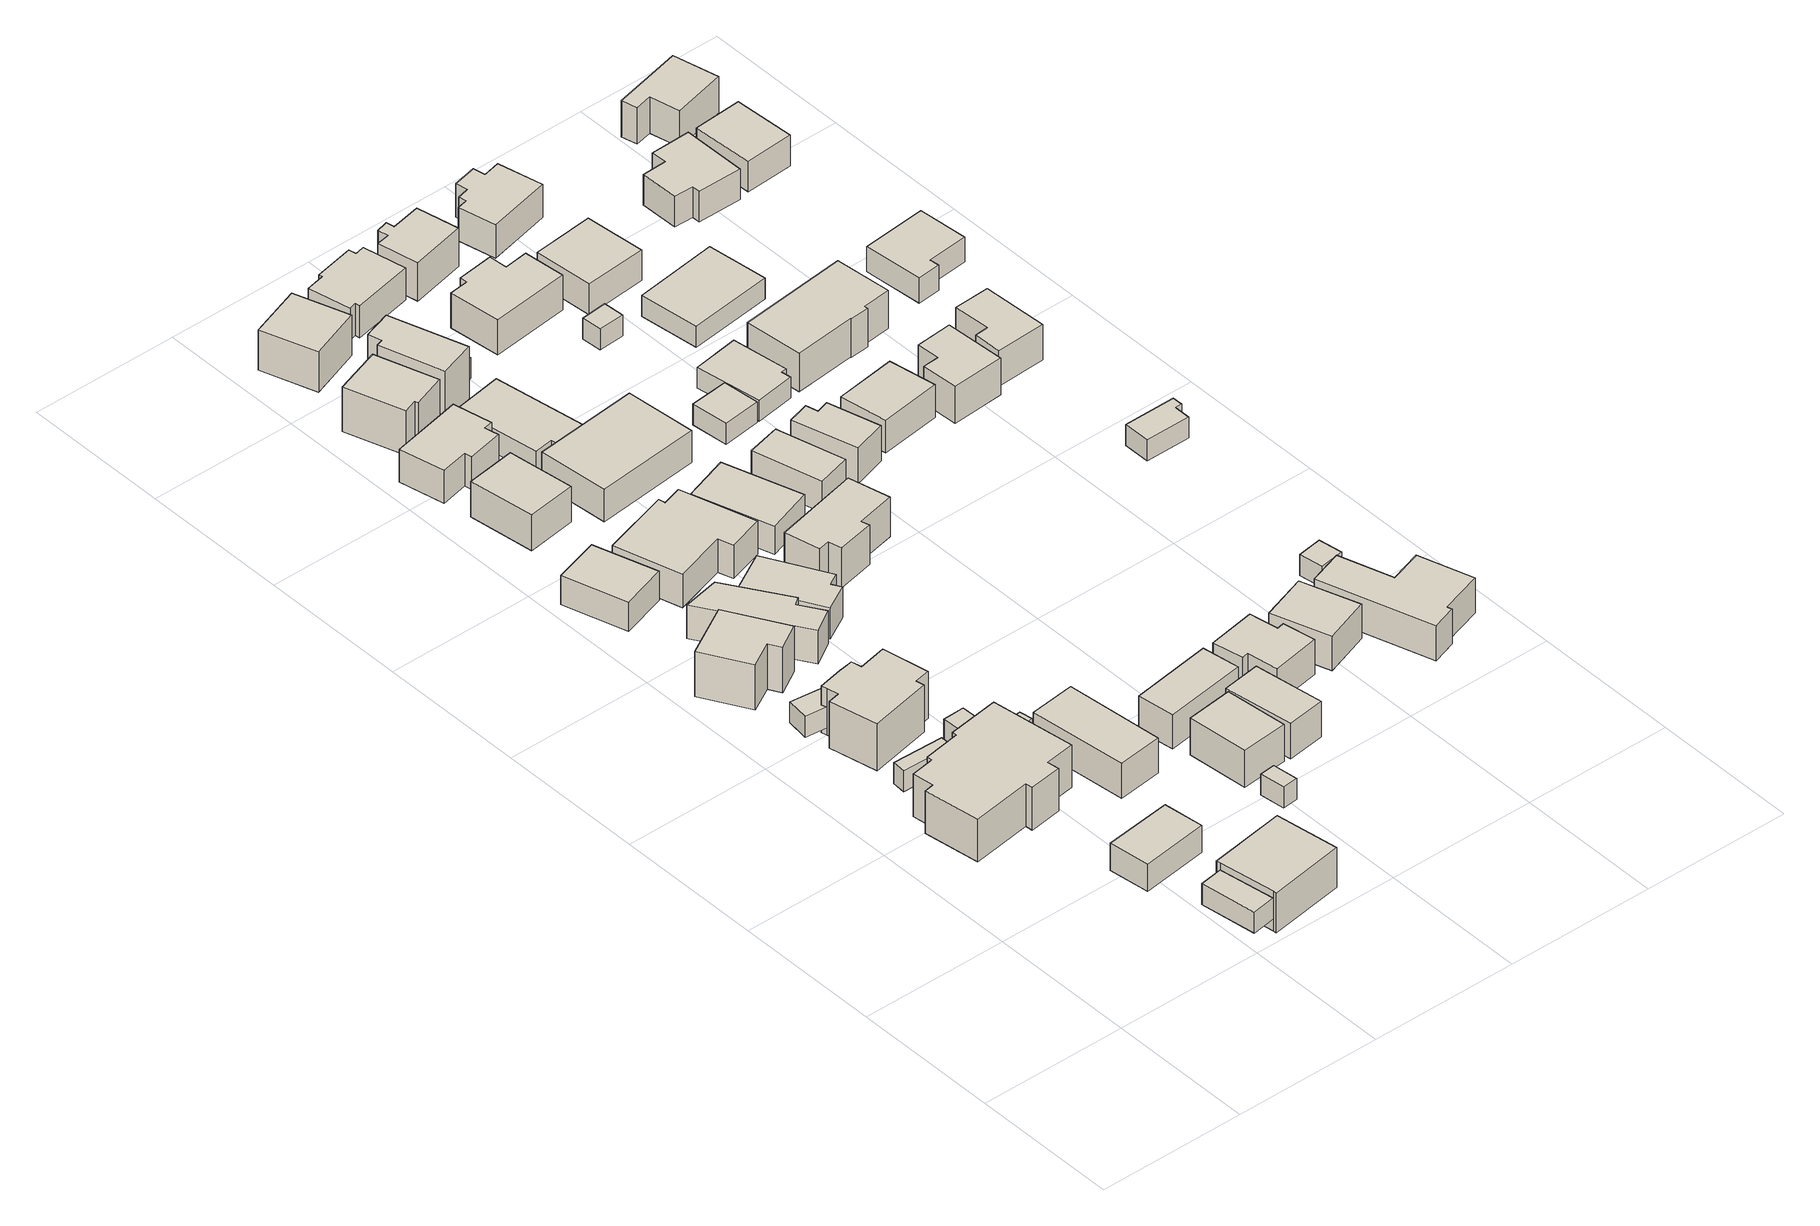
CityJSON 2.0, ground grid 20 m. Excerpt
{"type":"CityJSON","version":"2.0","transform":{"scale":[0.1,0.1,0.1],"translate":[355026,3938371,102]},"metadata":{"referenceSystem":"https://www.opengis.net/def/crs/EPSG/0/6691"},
"CityObjects":{
"building1":{"type":"Building","attributes":{"usage":"411","storeysAboveGround":2,"BuildingIDAttribute.prefecture":"14","BuildingIDAttribute.city":"14152","BuildingDetailAttribute.totalFloorArea":40.78,"BuildingDetailAttribute.buildingFootprintArea":20.39,"BuildingDetailAttribute.buildingStructureType":"601","BuildingDetailAttribute.buildingStructureOrgType":"1","BuildingDetailAttribute.orgUsage":"10","BuildingDetailAttribute.surveyYear":2015},"geometry":[{"type":"Solid","lod":"1","boundaries":[[[[0,1,2,3]],[[2,4,5,3]],[[1,6,4,2]],[[0,7,6,1]],[[3,5,7,0]],[[4,6,7,5]]]]}]},
"building2":{"type":"Building","attributes":{"BuildingIDAttribute.prefecture":"14","BuildingIDAttribute.city":"14152","BuildingDetailAttribute.surveyYear":2015},"geometry":[{"type":"Solid","lod":"1","boundaries":[[[[8,9,10,11]],[[10,12,13,11]],[[9,14,12,10]],[[8,15,14,9]],[[11,13,15,8]],[[12,14,15,13]]]]}]},
"building3":{"type":"Building","attributes":{"usage":"411","measuredHeight":8.6,"storeysAboveGround":2,"BuildingIDAttribute.prefecture":"14","BuildingIDAttribute.city":"14152","BuildingDetailAttribute.totalFloorArea":255.6,"BuildingDetailAttribute.buildingFootprintArea":127.8,"BuildingDetailAttribute.buildingStructureType":"601","BuildingDetailAttribute.buildingStructureOrgType":"1","BuildingDetailAttribute.orgUsage":"10","BuildingDetailAttribute.surveyYear":2015},"geometry":[{"type":"Solid","lod":"1","boundaries":[[[[16,17,18,19,20,21,22,23,24,25,26,27,28,29]],[[28,30,31,29]],[[27,32,30,28]],[[26,33,32,27]],[[25,34,33,26]],[[24,35,34,25]],[[23,36,35,24]],[[22,37,36,23]],[[21,38,37,22]],[[20,39,38,21]],[[19,40,39,20]],[[18,41,40,19]],[[17,42,41,18]],[[16,43,42,17]],[[29,31,43,16]],[[30,32,33,34,35,36,37,38,39,40,41,42,43,31]]]]}]},
"building4":{"type":"Building","attributes":{"usage":"411","storeysAboveGround":2,"BuildingIDAttribute.prefecture":"14","BuildingIDAttribute.city":"14152","BuildingDetailAttribute.totalFloorArea":24.14,"BuildingDetailAttribute.buildingFootprintArea":12.07,"BuildingDetailAttribute.buildingStructureType":"601","BuildingDetailAttribute.buildingStructureOrgType":"1","BuildingDetailAttribute.orgUsage":"10","BuildingDetailAttribute.surveyYear":2015},"geometry":[{"type":"Solid","lod":"1","boundaries":[[[[44,45,46,47,48,49]],[[48,50,51,49]],[[47,52,50,48]],[[46,53,52,47]],[[45,54,53,46]],[[44,55,54,45]],[[49,51,55,44]],[[50,52,53,54,55,51]]]]}]},
"building5":{"type":"Building","attributes":{"usage":"411","measuredHeight":4.3,"storeysAboveGround":1,"BuildingIDAttribute.prefecture":"14","BuildingIDAttribute.city":"14152","BuildingDetailAttribute.totalFloorArea":49.99,"BuildingDetailAttribute.buildingFootprintArea":49.99,"BuildingDetailAttribute.buildingStructureType":"601","BuildingDetailAttribute.buildingStructureOrgType":"1","BuildingDetailAttribute.orgUsage":"10","BuildingDetailAttribute.surveyYear":2015},"geometry":[{"type":"Solid","lod":"1","boundaries":[[[[56,57,58,59]],[[58,60,61,59]],[[57,62,60,58]],[[56,63,62,57]],[[59,61,63,56]],[[60,62,63,61]]]]}]},
"building6":{"type":"Building","attributes":{"usage":"411","measuredHeight":7.4,"storeysAboveGround":2,"BuildingIDAttribute.prefecture":"14","BuildingIDAttribute.city":"14152","BuildingDetailAttribute.totalFloorArea":112.19,"BuildingDetailAttribute.buildingFootprintArea":56.09,"BuildingDetailAttribute.buildingStructureType":"601","BuildingDetailAttribute.buildingStructureOrgType":"1","BuildingDetailAttribute.orgUsage":"10","BuildingDetailAttribute.surveyYear":2015},"geometry":[{"type":"Solid","lod":"1","boundaries":[[[[64,65,66,67,68,69]],[[68,70,71,69]],[[67,72,70,68]],[[66,73,72,67]],[[65,74,73,66]],[[64,75,74,65]],[[69,71,75,64]],[[70,72,73,74,75,71]]]]}]},
"building7":{"type":"Building","attributes":{"usage":"411","measuredHeight":7.9,"storeysAboveGround":2,"BuildingIDAttribute.prefecture":"14","BuildingIDAttribute.city":"14152","BuildingDetailAttribute.totalFloorArea":143.41,"BuildingDetailAttribute.buildingFootprintArea":71.7,"BuildingDetailAttribute.buildingStructureType":"601","BuildingDetailAttribute.buildingStructureOrgType":"1","BuildingDetailAttribute.orgUsage":"10","BuildingDetailAttribute.surveyYear":2015},"geometry":[{"type":"Solid","lod":"1","boundaries":[[[[76,77,78,79,80,81,82,83,84,85,86,87]],[[86,88,89,87]],[[85,90,88,86]],[[84,91,90,85]],[[83,92,91,84]],[[82,93,92,83]],[[81,94,93,82]],[[80,95,94,81]],[[79,96,95,80]],[[78,97,96,79]],[[77,98,97,78]],[[76,99,98,77]],[[87,89,99,76]],[[88,90,91,92,93,94,95,96,97,98,99,89]]]]}]},
"building8":{"type":"Building","attributes":{"usage":"411","measuredHeight":6.8,"storeysAboveGround":2,"BuildingIDAttribute.prefecture":"14","BuildingIDAttribute.city":"14152","BuildingDetailAttribute.totalFloorArea":151.89,"BuildingDetailAttribute.buildingFootprintArea":75.94,"BuildingDetailAttribute.buildingStructureType":"601","BuildingDetailAttribute.buildingStructureOrgType":"1","BuildingDetailAttribute.orgUsage":"10","BuildingDetailAttribute.surveyYear":2015},"geometry":[{"type":"Solid","lod":"1","boundaries":[[[[100,101,102,103,104,105]],[[104,106,107,105]],[[103,108,106,104]],[[102,109,108,103]],[[101,110,109,102]],[[100,111,110,101]],[[105,107,111,100]],[[106,108,109,110,111,107]]]]}]},
"building9":{"type":"Building","attributes":{"usage":"411","measuredHeight":5.2,"storeysAboveGround":2,"BuildingIDAttribute.prefecture":"14","BuildingIDAttribute.city":"14152","BuildingDetailAttribute.totalFloorArea":51.78,"BuildingDetailAttribute.buildingFootprintArea":25.89,"BuildingDetailAttribute.buildingStructureType":"601","BuildingDetailAttribute.buildingStructureOrgType":"1","BuildingDetailAttribute.orgUsage":"10","BuildingDetailAttribute.surveyYear":2015},"geometry":[{"type":"Solid","lod":"1","boundaries":[[[[112,113,114,115]],[[114,116,117,115]],[[113,118,116,114]],[[112,119,118,113]],[[115,117,119,112]],[[116,118,119,117]]]]}]},
"building10":{"type":"Building","attributes":{"BuildingIDAttribute.prefecture":"14","BuildingIDAttribute.city":"14152","BuildingDetailAttribute.surveyYear":2015},"geometry":[{"type":"Solid","lod":"1","boundaries":[[[[120,121,122,123]],[[122,124,125,123]],[[121,126,124,122]],[[120,127,126,121]],[[123,125,127,120]],[[124,126,127,125]]]]}]},
"building11":{"type":"Building","attributes":{"usage":"411","measuredHeight":6.3,"storeysAboveGround":2,"BuildingIDAttribute.prefecture":"14","BuildingIDAttribute.city":"14152","BuildingDetailAttribute.totalFloorArea":108.23,"BuildingDetailAttribute.buildingFootprintArea":54.11,"BuildingDetailAttribute.buildingStructureType":"601","BuildingDetailAttribute.buildingStructureOrgType":"1","BuildingDetailAttribute.orgUsage":"10","BuildingDetailAttribute.surveyYear":2015},"geometry":[{"type":"Solid","lod":"1","boundaries":[[[[128,129,130,131,132,133]],[[132,134,135,133]],[[131,136,134,132]],[[130,137,136,131]],[[129,138,137,130]],[[128,139,138,129]],[[133,135,139,128]],[[134,136,137,138,139,135]]]]}]},
"building12":{"type":"Building","attributes":{"BuildingIDAttribute.prefecture":"14","BuildingIDAttribute.city":"14152","BuildingDetailAttribute.surveyYear":2015},"geometry":[{"type":"Solid","lod":"1","boundaries":[[[[140,141,142,143]],[[142,144,145,143]],[[141,146,144,142]],[[140,147,146,141]],[[143,145,147,140]],[[144,146,147,145]]]]}]},
"building13":{"type":"Building","attributes":{"usage":"411","measuredHeight":5.9,"storeysAboveGround":2,"BuildingIDAttribute.prefecture":"14","BuildingIDAttribute.city":"14152","BuildingDetailAttribute.totalFloorArea":135.89,"BuildingDetailAttribute.buildingFootprintArea":67.94,"BuildingDetailAttribute.buildingStructureType":"601","BuildingDetailAttribute.buildingStructureOrgType":"1","BuildingDetailAttribute.orgUsage":"10","BuildingDetailAttribute.surveyYear":2015,"BuildingRiverFloodingRiskAttribute.description":"6","BuildingRiverFloodingRiskAttribute.rankOrg":"1","BuildingRiverFloodingRiskAttribute.depth":0.027,"BuildingRiverFloodingRiskAttribute.adminType":"2","BuildingRiverFloodingRiskAttribute.scale":"2"},"geometry":[{"type":"Solid","lod":"1","boundaries":[[[[148,149,150,151]],[[150,152,153,151]],[[149,154,152,150]],[[148,155,154,149]],[[151,153,155,148]],[[152,154,155,153]]]]}]},
"building14":{"type":"Building","attributes":{"usage":"411","measuredHeight":6,"storeysAboveGround":2,"BuildingIDAttribute.prefecture":"14","BuildingIDAttribute.city":"14152","BuildingDetailAttribute.totalFloorArea":108.4,"BuildingDetailAttribute.buildingFootprintArea":54.2,"BuildingDetailAttribute.buildingStructureType":"601","BuildingDetailAttribute.buildingStructureOrgType":"1","BuildingDetailAttribute.orgUsage":"10","BuildingDetailAttribute.surveyYear":2015},"geometry":[{"type":"Solid","lod":"1","boundaries":[[[[156,157,158,159]],[[158,160,161,159]],[[157,162,160,158]],[[156,163,162,157]],[[159,161,163,156]],[[160,162,163,161]]]]}]},
"building15":{"type":"Building","attributes":{"usage":"411","measuredHeight":5.5,"storeysAboveGround":2,"BuildingIDAttribute.prefecture":"14","BuildingIDAttribute.city":"14152","BuildingDetailAttribute.totalFloorArea":78.46,"BuildingDetailAttribute.buildingFootprintArea":39.23,"BuildingDetailAttribute.buildingStructureType":"601","BuildingDetailAttribute.buildingStructureOrgType":"1","BuildingDetailAttribute.orgUsage":"10","BuildingDetailAttribute.surveyYear":2015},"geometry":[{"type":"Solid","lod":"1","boundaries":[[[[164,165,166,167,168,169]],[[168,170,171,169]],[[167,172,170,168]],[[166,173,172,167]],[[165,174,173,166]],[[164,175,174,165]],[[169,171,175,164]],[[170,172,173,174,175,171]]]]}]},
"building16":{"type":"Building","attributes":{"usage":"411","measuredHeight":5.5,"storeysAboveGround":2,"BuildingIDAttribute.prefecture":"14","BuildingIDAttribute.city":"14152","BuildingDetailAttribute.totalFloorArea":108.98,"BuildingDetailAttribute.buildingFootprintArea":54.49,"BuildingDetailAttribute.buildingStructureType":"601","BuildingDetailAttribute.buildingStructureOrgType":"1","BuildingDetailAttribute.orgUsage":"10","BuildingDetailAttribute.surveyYear":2015},"geometry":[{"type":"Solid","lod":"1","boundaries":[[[[176,177,178,179,180,181,182,183]],[[182,184,185,183]],[[181,186,184,182]],[[180,187,186,181]],[[179,188,187,180]],[[178,189,188,179]],[[177,190,189,178]],[[176,191,190,177]],[[183,185,191,176]],[[184,186,187,188,189,190,191,185]]]]}]},
"building17":{"type":"Building","attributes":{"usage":"411","measuredHeight":5.8,"storeysAboveGround":2,"BuildingIDAttribute.prefecture":"14","BuildingIDAttribute.city":"14152","BuildingDetailAttribute.totalFloorArea":205.01,"BuildingDetailAttribute.buildingFootprintArea":102.5,"BuildingDetailAttribute.buildingStructureType":"601","BuildingDetailAttribute.buildingStructureOrgType":"1","BuildingDetailAttribute.orgUsage":"10","BuildingDetailAttribute.surveyYear":2015},"geometry":[{"type":"Solid","lod":"1","boundaries":[[[[192,193,194,195,196,197,198,199]],[[198,200,201,199]],[[197,202,200,198]],[[196,203,202,197]],[[195,204,203,196]],[[194,205,204,195]],[[193,206,205,194]],[[192,207,206,193]],[[199,201,207,192]],[[200,202,203,204,205,206,207,201]]]]}]},
"building18":{"type":"Building","attributes":{"BuildingIDAttribute.prefecture":"14","BuildingIDAttribute.city":"14152","BuildingDetailAttribute.surveyYear":2015,"BuildingRiverFloodingRiskAttribute.description":"6","BuildingRiverFloodingRiskAttribute.rankOrg":"1","BuildingRiverFloodingRiskAttribute.depth":0.247,"BuildingRiverFloodingRiskAttribute.adminType":"2","BuildingRiverFloodingRiskAttribute.scale":"2"},"geometry":[{"type":"Solid","lod":"1","boundaries":[[[[208,209,210,211]],[[210,212,213,211]],[[209,214,212,210]],[[208,215,214,209]],[[211,213,215,208]],[[212,214,215,213]]]]}]},
"building19":{"type":"Building","attributes":{"usage":"411","measuredHeight":7.9,"storeysAboveGround":2,"BuildingIDAttribute.prefecture":"14","BuildingIDAttribute.city":"14152","BuildingDetailAttribute.totalFloorArea":94.94,"BuildingDetailAttribute.buildingFootprintArea":47.47,"BuildingDetailAttribute.buildingStructureType":"601","BuildingDetailAttribute.buildingStructureOrgType":"1","BuildingDetailAttribute.orgUsage":"10","BuildingDetailAttribute.surveyYear":2015},"geometry":[{"type":"Solid","lod":"1","boundaries":[[[[216,217,218,219,220,221]],[[220,222,223,221]],[[219,224,222,220]],[[218,225,224,219]],[[217,226,225,218]],[[216,227,226,217]],[[221,223,227,216]],[[222,224,225,226,227,223]]]]}]},
"building20":{"type":"Building","attributes":{"usage":"411","measuredHeight":6.3,"storeysAboveGround":2,"BuildingIDAttribute.prefecture":"14","BuildingIDAttribute.city":"14152","BuildingDetailAttribute.totalFloorArea":88.36,"BuildingDetailAttribute.buildingFootprintArea":44.18,"BuildingDetailAttribute.buildingStructureType":"601","BuildingDetailAttribute.buildingStructureOrgType":"1","BuildingDetailAttribute.orgUsage":"10","BuildingDetailAttribute.surveyYear":2015,"BuildingRiverFloodingRiskAttribute.description":"6","BuildingRiverFloodingRiskAttribute.rankOrg":"1","BuildingRiverFloodingRiskAttribute.depth":0.367,"BuildingRiverFloodingRiskAttribute.adminType":"2","BuildingRiverFloodingRiskAttribute.scale":"2"},"geometry":[{"type":"Solid","lod":"1","boundaries":[[[[228,229,230,231]],[[230,232,233,231]],[[229,234,232,230]],[[228,235,234,229]],[[231,233,235,228]],[[232,234,235,233]]]]}]},
"building21":{"type":"Building","attributes":{"usage":"411","measuredHeight":6.5,"storeysAboveGround":2,"BuildingIDAttribute.prefecture":"14","BuildingIDAttribute.city":"14152","BuildingDetailAttribute.totalFloorArea":94.86,"BuildingDetailAttribute.buildingFootprintArea":47.43,"BuildingDetailAttribute.buildingStructureType":"601","BuildingDetailAttribute.buildingStructureOrgType":"1","BuildingDetailAttribute.orgUsage":"10","BuildingDetailAttribute.surveyYear":2015},"geometry":[{"type":"Solid","lod":"1","boundaries":[[[[236,237,238,239]],[[238,240,241,239]],[[237,242,240,238]],[[236,243,242,237]],[[239,241,243,236]],[[240,242,243,241]]]]}]},
"building22":{"type":"Building","attributes":{"usage":"411","measuredHeight":5.3,"storeysAboveGround":2,"BuildingIDAttribute.prefecture":"14","BuildingIDAttribute.city":"14152","BuildingDetailAttribute.totalFloorArea":93.87,"BuildingDetailAttribute.buildingFootprintArea":46.93,"BuildingDetailAttribute.buildingStructureType":"601","BuildingDetailAttribute.buildingStructureOrgType":"1","BuildingDetailAttribute.orgUsage":"10","BuildingDetailAttribute.surveyYear":2015,"BuildingRiverFloodingRiskAttribute.description":"6","BuildingRiverFloodingRiskAttribute.rankOrg":"1","BuildingRiverFloodingRiskAttribute.depth":0.448,"BuildingRiverFloodingRiskAttribute.adminType":"2","BuildingRiverFloodingRiskAttribute.scale":"2"},"geometry":[{"type":"Solid","lod":"1","boundaries":[[[[244,245,246,247]],[[246,248,249,247]],[[245,250,248,246]],[[244,251,250,245]],[[247,249,251,244]],[[248,250,251,249]]]]}]},
"building23":{"type":"Building","attributes":{"usage":"412","measuredHeight":4.5,"storeysAboveGround":2,"BuildingIDAttribute.prefecture":"14","BuildingIDAttribute.city":"14152","BuildingDetailAttribute.totalFloorArea":116.53,"BuildingDetailAttribute.buildingFootprintArea":58.27,"BuildingDetailAttribute.buildingStructureType":"601","BuildingDetailAttribute.buildingStructureOrgType":"1","BuildingDetailAttribute.orgUsage":"20","BuildingDetailAttribute.surveyYear":2015},"geometry":[{"type":"Solid","lod":"1","boundaries":[[[[252,253,254,255,256,257]],[[256,258,259,257]],[[255,260,258,256]],[[254,261,260,255]],[[253,262,261,254]],[[252,263,262,253]],[[257,259,263,252]],[[258,260,261,262,263,259]]]]}]},
"building24":{"type":"Building","attributes":{"usage":"411","measuredHeight":8.7,"storeysAboveGround":2,"BuildingIDAttribute.prefecture":"14","BuildingIDAttribute.city":"14152","BuildingDetailAttribute.totalFloorArea":87.6,"BuildingDetailAttribute.buildingFootprintArea":43.8,"BuildingDetailAttribute.buildingStructureType":"601","BuildingDetailAttribute.buildingStructureOrgType":"1","BuildingDetailAttribute.orgUsage":"10","BuildingDetailAttribute.surveyYear":2015},"geometry":[{"type":"Solid","lod":"1","boundaries":[[[[264,265,266,267,268,269]],[[268,270,271,269]],[[267,272,270,268]],[[266,273,272,267]],[[265,274,273,266]],[[264,275,274,265]],[[269,271,275,264]],[[270,272,273,274,275,271]]]]}]},
"building25":{"type":"Building","attributes":{"usage":"411","measuredHeight":6.3,"storeysAboveGround":2,"BuildingIDAttribute.prefecture":"14","BuildingIDAttribute.city":"14152","BuildingDetailAttribute.totalFloorArea":228.07,"BuildingDetailAttribute.buildingFootprintArea":114.03,"BuildingDetailAttribute.buildingStructureType":"601","BuildingDetailAttribute.buildingStructureOrgType":"1","BuildingDetailAttribute.orgUsage":"10","BuildingDetailAttribute.surveyYear":2015},"geometry":[{"type":"Solid","lod":"1","boundaries":[[[[276,277,278,279]],[[278,280,281,279]],[[277,282,280,278]],[[276,283,282,277]],[[279,281,283,276]],[[280,282,283,281]]]]}]},
"building26":{"type":"Building","attributes":{"usage":"411","measuredHeight":4.7,"storeysAboveGround":2,"BuildingIDAttribute.prefecture":"14","BuildingIDAttribute.city":"14152","BuildingDetailAttribute.totalFloorArea":119.58,"BuildingDetailAttribute.buildingFootprintArea":59.79,"BuildingDetailAttribute.buildingStructureType":"601","BuildingDetailAttribute.buildingStructureOrgType":"1","BuildingDetailAttribute.orgUsage":"10","BuildingDetailAttribute.surveyYear":2015},"geometry":[{"type":"Solid","lod":"1","boundaries":[[[[284,285,286,287]],[[286,288,289,287]],[[285,290,288,286]],[[284,291,290,285]],[[287,289,291,284]],[[288,290,291,289]]]]}]},
"building27":{"type":"Building","attributes":{"usage":"411","measuredHeight":5.9,"storeysAboveGround":2,"BuildingIDAttribute.prefecture":"14","BuildingIDAttribute.city":"14152","BuildingDetailAttribute.totalFloorArea":120.81,"BuildingDetailAttribute.buildingFootprintArea":60.4,"BuildingDetailAttribute.buildingStructureType":"601","BuildingDetailAttribute.buildingStructureOrgType":"1","BuildingDetailAttribute.orgUsage":"10","BuildingDetailAttribute.surveyYear":2015,"BuildingRiverFloodingRiskAttribute.description":"6","BuildingRiverFloodingRiskAttribute.rankOrg":"1","BuildingRiverFloodingRiskAttribute.depth":0.16,"BuildingRiverFloodingRiskAttribute.adminType":"2","BuildingRiverFloodingRiskAttribute.scale":"1"},"geometry":[{"type":"Solid","lod":"1","boundaries":[[[[292,293,294,295,296,297,298,299]],[[298,300,301,299]],[[297,302,300,298]],[[296,303,302,297]],[[295,304,303,296]],[[294,305,304,295]],[[293,306,305,294]],[[292,307,306,293]],[[299,301,307,292]],[[300,302,303,304,305,306,307,301]]]]}]},
"building28":{"type":"Building","attributes":{"usage":"411","measuredHeight":5.9,"storeysAboveGround":2,"BuildingIDAttribute.prefecture":"14","BuildingIDAttribute.city":"14152","BuildingDetailAttribute.totalFloorArea":82.01,"BuildingDetailAttribute.buildingFootprintArea":41.01,"BuildingDetailAttribute.buildingStructureType":"601","BuildingDetailAttribute.buildingStructureOrgType":"1","BuildingDetailAttribute.orgUsage":"10","BuildingDetailAttribute.surveyYear":2015,"BuildingRiverFloodingRiskAttribute.description":"6","BuildingRiverFloodingRiskAttribute.rankOrg":"2","BuildingRiverFloodingRiskAttribute.depth":0.617,"BuildingRiverFloodingRiskAttribute.adminType":"2","BuildingRiverFloodingRiskAttribute.scale":"2"},"geometry":[{"type":"Solid","lod":"1","boundaries":[[[[308,309,310,311]],[[310,312,313,311]],[[309,314,312,310]],[[308,315,314,309]],[[311,313,315,308]],[[312,314,315,313]]]]}]},
"building29":{"type":"Building","attributes":{"BuildingIDAttribute.prefecture":"14","BuildingIDAttribute.city":"14152","BuildingDetailAttribute.surveyYear":2015},"geometry":[{"type":"Solid","lod":"1","boundaries":[[[[316,317,318,319]],[[318,320,321,319]],[[317,322,320,318]],[[316,323,322,317]],[[319,321,323,316]],[[320,322,323,321]]]]}]},
"building30":{"type":"Building","attributes":{"usage":"411","measuredHeight":5.3,"storeysAboveGround":2,"BuildingIDAttribute.prefecture":"14","BuildingIDAttribute.city":"14152","BuildingDetailAttribute.totalFloorArea":103.89,"BuildingDetailAttribute.buildingFootprintArea":51.94,"BuildingDetailAttribute.buildingStructureType":"601","BuildingDetailAttribute.buildingStructureOrgType":"1","BuildingDetailAttribute.orgUsage":"10","BuildingDetailAttribute.surveyYear":2015},"geometry":[{"type":"Solid","lod":"1","boundaries":[[[[324,325,326,327,328,329,330,331,332,333]],[[332,334,335,333]],[[331,336,334,332]],[[330,337,336,331]],[[329,338,337,330]],[[328,339,338,329]],[[327,340,339,328]],[[326,341,340,327]],[[325,342,341,326]],[[324,343,342,325]],[[333,335,343,324]],[[334,336,337,338,339,340,341,342,343,335]]]]}]},
"building31":{"type":"Building","attributes":{"usage":"411","measuredHeight":5.1,"storeysAboveGround":2,"BuildingIDAttribute.prefecture":"14","BuildingIDAttribute.city":"14152","BuildingDetailAttribute.totalFloorArea":73.48,"BuildingDetailAttribute.buildingFootprintArea":36.74,"BuildingDetailAttribute.buildingStructureType":"601","BuildingDetailAttribute.buildingStructureOrgType":"1","BuildingDetailAttribute.orgUsage":"10","BuildingDetailAttribute.surveyYear":2015,"BuildingRiverFloodingRiskAttribute.description":"6","BuildingRiverFloodingRiskAttribute.rankOrg":"1","BuildingRiverFloodingRiskAttribute.depth":0.101,"BuildingRiverFloodingRiskAttribute.adminType":"2","BuildingRiverFloodingRiskAttribute.scale":"2"},"geometry":[{"type":"Solid","lod":"1","boundaries":[[[[344,345,346,347]],[[346,348,349,347]],[[345,350,348,346]],[[344,351,350,345]],[[347,349,351,344]],[[348,350,351,349]]]]}]},
"building32":{"type":"Building","attributes":{"usage":"413","measuredHeight":5.8,"storeysAboveGround":2,"BuildingIDAttribute.prefecture":"14","BuildingIDAttribute.city":"14152","BuildingDetailAttribute.totalFloorArea":92.36,"BuildingDetailAttribute.buildingFootprintArea":46.18,"BuildingDetailAttribute.buildingStructureType":"601","BuildingDetailAttribute.buildingStructureOrgType":"1","BuildingDetailAttribute.orgUsage":"30","BuildingDetailAttribute.surveyYear":2015,"BuildingRiverFloodingRiskAttribute.description":"6","BuildingRiverFloodingRiskAttribute.rankOrg":"2","BuildingRiverFloodingRiskAttribute.depth":0.689,"BuildingRiverFloodingRiskAttribute.adminType":"2","BuildingRiverFloodingRiskAttribute.scale":"2"},"geometry":[{"type":"Solid","lod":"1","boundaries":[[[[352,353,354,355,356,357,358,359]],[[358,360,361,359]],[[357,362,360,358]],[[356,363,362,357]],[[355,364,363,356]],[[354,365,364,355]],[[353,366,365,354]],[[352,367,366,353]],[[359,361,367,352]],[[360,362,363,364,365,366,367,361]]]]}]},
"building33":{"type":"Building","attributes":{"BuildingIDAttribute.prefecture":"14","BuildingIDAttribute.city":"14152","BuildingDetailAttribute.surveyYear":2015,"BuildingRiverFloodingRiskAttribute.description":"6","BuildingRiverFloodingRiskAttribute.rankOrg":"1","BuildingRiverFloodingRiskAttribute.depth":0.046,"BuildingRiverFloodingRiskAttribute.adminType":"2","BuildingRiverFloodingRiskAttribute.scale":"2"},"geometry":[{"type":"Solid","lod":"1","boundaries":[[[[368,369,370,371]],[[370,372,373,371]],[[369,374,372,370]],[[368,375,374,369]],[[371,373,375,368]],[[372,374,375,373]]]]}]},
"building34":{"type":"Building","attributes":{"usage":"411","measuredHeight":6.4,"storeysAboveGround":2,"BuildingIDAttribute.prefecture":"14","BuildingIDAttribute.city":"14152","BuildingDetailAttribute.totalFloorArea":65.64,"BuildingDetailAttribute.buildingFootprintArea":32.82,"BuildingDetailAttribute.buildingStructureType":"601","BuildingDetailAttribute.buildingStructureOrgType":"1","BuildingDetailAttribute.orgUsage":"10","BuildingDetailAttribute.surveyYear":2015,"BuildingRiverFloodingRiskAttribute.description":"6","BuildingRiverFloodingRiskAttribute.rankOrg":"1","BuildingRiverFloodingRiskAttribute.depth":0.0603,"BuildingRiverFloodingRiskAttribute.adminType":"2","BuildingRiverFloodingRiskAttribute.scale":"1"},"geometry":[{"type":"Solid","lod":"1","boundaries":[[[[376,377,378,379,380,381]],[[380,382,383,381]],[[379,384,382,380]],[[378,385,384,379]],[[377,386,385,378]],[[376,387,386,377]],[[381,383,387,376]],[[382,384,385,386,387,383]]]]}]},
"building35":{"type":"Building","attributes":{"usage":"411","measuredHeight":6.3,"storeysAboveGround":2,"BuildingIDAttribute.prefecture":"14","BuildingIDAttribute.city":"14152","BuildingDetailAttribute.totalFloorArea":126.71,"BuildingDetailAttribute.buildingFootprintArea":63.35,"BuildingDetailAttribute.buildingStructureType":"601","BuildingDetailAttribute.buildingStructureOrgType":"1","BuildingDetailAttribute.orgUsage":"10","BuildingDetailAttribute.surveyYear":2015,"BuildingRiverFloodingRiskAttribute.description":"6","BuildingRiverFloodingRiskAttribute.rankOrg":"1","BuildingRiverFloodingRiskAttribute.depth":0.219,"BuildingRiverFloodingRiskAttribute.adminType":"2","BuildingRiverFloodingRiskAttribute.scale":"2"},"geometry":[{"type":"Solid","lod":"1","boundaries":[[[[388,389,390,391,392,393,394,395]],[[394,396,397,395]],[[393,398,396,394]],[[392,399,398,393]],[[391,400,399,392]],[[390,401,400,391]],[[389,402,401,390]],[[388,403,402,389]],[[395,397,403,388]],[[396,398,399,400,401,402,403,397]]]]}]},
"building36":{"type":"Building","attributes":{"usage":"411","measuredHeight":5.6,"storeysAboveGround":2,"BuildingIDAttribute.prefecture":"14","BuildingIDAttribute.city":"14152","BuildingDetailAttribute.totalFloorArea":89.07,"BuildingDetailAttribute.buildingFootprintArea":44.53,"BuildingDetailAttribute.buildingStructureType":"601","BuildingDetailAttribute.buildingStructureOrgType":"1","BuildingDetailAttribute.orgUsage":"10","BuildingDetailAttribute.surveyYear":2015,"BuildingRiverFloodingRiskAttribute.description":"6","BuildingRiverFloodingRiskAttribute.rankOrg":"1","BuildingRiverFloodingRiskAttribute.depth":0.187,"BuildingRiverFloodingRiskAttribute.adminType":"2","BuildingRiverFloodingRiskAttribute.scale":"1"},"geometry":[{"type":"Solid","lod":"1","boundaries":[[[[404,405,406,407]],[[406,408,409,407]],[[405,410,408,406]],[[404,411,410,405]],[[407,409,411,404]],[[408,410,411,409]]]]}]},
"building37":{"type":"Building","attributes":{"usage":"411","measuredHeight":7.2,"storeysAboveGround":2,"BuildingIDAttribute.prefecture":"14","BuildingIDAttribute.city":"14152","BuildingDetailAttribute.totalFloorArea":76.06,"BuildingDetailAttribute.buildingFootprintArea":38.03,"BuildingDetailAttribute.buildingStructureType":"601","BuildingDetailAttribute.buildingStructureOrgType":"1","BuildingDetailAttribute.orgUsage":"10","BuildingDetailAttribute.surveyYear":2015},"geometry":[{"type":"Solid","lod":"1","boundaries":[[[[412,413,414,415,416,417,418,419]],[[418,420,421,419]],[[417,422,420,418]],[[416,423,422,417]],[[415,424,423,416]],[[414,425,424,415]],[[413,426,425,414]],[[412,427,426,413]],[[419,421,427,412]],[[420,422,423,424,425,426,427,421]]]]}]},
"building38":{"type":"Building","attributes":{"BuildingIDAttribute.prefecture":"14","BuildingIDAttribute.city":"14152","BuildingDetailAttribute.surveyYear":2015,"BuildingRiverFloodingRiskAttribute.description":"6","BuildingRiverFloodingRiskAttribute.rankOrg":"1","BuildingRiverFloodingRiskAttribute.depth":0.159,"BuildingRiverFloodingRiskAttribute.adminType":"2","BuildingRiverFloodingRiskAttribute.scale":"2"},"geometry":[{"type":"Solid","lod":"1","boundaries":[[[[428,429,430,431]],[[430,432,433,431]],[[429,434,432,430]],[[428,435,434,429]],[[431,433,435,428]],[[432,434,435,433]]]]}]},
"building39":{"type":"Building","attributes":{"BuildingIDAttribute.prefecture":"14","BuildingIDAttribute.city":"14152","BuildingDetailAttribute.surveyYear":2015,"BuildingRiverFloodingRiskAttribute.description":"6","BuildingRiverFloodingRiskAttribute.rankOrg":"1","BuildingRiverFloodingRiskAttribute.depth":0.046,"BuildingRiverFloodingRiskAttribute.adminType":"2","BuildingRiverFloodingRiskAttribute.scale":"2"},"geometry":[{"type":"Solid","lod":"1","boundaries":[[[[436,437,438,439,440,441]],[[440,442,443,441]],[[439,444,442,440]],[[438,445,444,439]],[[437,446,445,438]],[[436,447,446,437]],[[441,443,447,436]],[[442,444,445,446,447,443]]]]}]},
"building40":{"type":"Building","attributes":{"usage":"411","measuredHeight":5.4,"storeysAboveGround":2,"BuildingIDAttribute.prefecture":"14","BuildingIDAttribute.city":"14152","BuildingDetailAttribute.totalFloorArea":89.83,"BuildingDetailAttribute.buildingFootprintArea":44.91,"BuildingDetailAttribute.buildingStructureType":"601","BuildingDetailAttribute.buildingStructureOrgType":"1","BuildingDetailAttribute.orgUsage":"10","BuildingDetailAttribute.surveyYear":2015,"BuildingRiverFloodingRiskAttribute.description":"6","BuildingRiverFloodingRiskAttribute.rankOrg":"1","BuildingRiverFloodingRiskAttribute.depth":0.1,"BuildingRiverFloodingRiskAttribute.adminType":"2","BuildingRiverFloodingRiskAttribute.scale":"1"},"geometry":[{"type":"Solid","lod":"1","boundaries":[[[[448,449,450,451]],[[450,452,453,451]],[[449,454,452,450]],[[448,455,454,449]],[[451,453,455,448]],[[452,454,455,453]]]]}]},
"building41":{"type":"Building","attributes":{"usage":"411","measuredHeight":6.3,"storeysAboveGround":2,"BuildingIDAttribute.prefecture":"14","BuildingIDAttribute.city":"14152","BuildingDetailAttribute.totalFloorArea":188.33,"BuildingDetailAttribute.buildingFootprintArea":94.16,"BuildingDetailAttribute.buildingStructureType":"601","BuildingDetailAttribute.buildingStructureOrgType":"1","BuildingDetailAttribute.orgUsage":"10","BuildingDetailAttribute.surveyYear":2015,"BuildingRiverFloodingRiskAttribute.description":"6","BuildingRiverFloodingRiskAttribute.rankOrg":"2","BuildingRiverFloodingRiskAttribute.depth":0.529,"BuildingRiverFloodingRiskAttribute.adminType":"2","BuildingRiverFloodingRiskAttribute.scale":"1"},"geometry":[{"type":"Solid","lod":"1","boundaries":[[[[456,457,458,459,460,461,462,463]],[[462,464,465,463]],[[461,466,464,462]],[[460,467,466,461]],[[459,468,467,460]],[[458,469,468,459]],[[457,470,469,458]],[[456,471,470,457]],[[463,465,471,456]],[[464,466,467,468,469,470,471,465]]]]}]},
"building42":{"type":"Building","attributes":{"usage":"411","measuredHeight":5.7,"storeysAboveGround":2,"BuildingIDAttribute.prefecture":"14","BuildingIDAttribute.city":"14152","BuildingDetailAttribute.totalFloorArea":112.94,"BuildingDetailAttribute.buildingFootprintArea":56.47,"BuildingDetailAttribute.buildingStructureType":"601","BuildingDetailAttribute.buildingStructureOrgType":"1","BuildingDetailAttribute.orgUsage":"10","BuildingDetailAttribute.surveyYear":2015,"BuildingRiverFloodingRiskAttribute.description":"6","BuildingRiverFloodingRiskAttribute.rankOrg":"1","BuildingRiverFloodingRiskAttribute.depth":0.199,"BuildingRiverFloodingRiskAttribute.adminType":"2","BuildingRiverFloodingRiskAttribute.scale":"2"},"geometry":[{"type":"Solid","lod":"1","boundaries":[[[[472,473,474,475]],[[474,476,477,475]],[[473,478,476,474]],[[472,479,478,473]],[[475,477,479,472]],[[476,478,479,477]]]]}]},
"building43":{"type":"Building","attributes":{"BuildingIDAttribute.prefecture":"14","BuildingIDAttribute.city":"14152","BuildingDetailAttribute.surveyYear":2015,"BuildingRiverFloodingRiskAttribute.description":"6","BuildingRiverFloodingRiskAttribute.rankOrg":"2","BuildingRiverFloodingRiskAttribute.depth":0.577,"BuildingRiverFloodingRiskAttribute.adminType":"2","BuildingRiverFloodingRiskAttribute.scale":"1"},"geometry":[{"type":"Solid","lod":"1","boundaries":[[[[480,481,482,483]],[[482,484,485,483]],[[481,486,484,482]],[[480,487,486,481]],[[483,485,487,480]],[[484,486,487,485]]]]}]},
"building44":{"type":"Building","attributes":{"usage":"411","measuredHeight":5.5,"storeysAboveGround":2,"BuildingIDAttribute.prefecture":"14","BuildingIDAttribute.city":"14152","BuildingDetailAttribute.totalFloorArea":96.58,"BuildingDetailAttribute.buildingFootprintArea":48.29,"BuildingDetailAttribute.buildingStructureType":"601","BuildingDetailAttribute.buildingStructureOrgType":"1","BuildingDetailAttribute.orgUsage":"10","BuildingDetailAttribute.surveyYear":2015,"BuildingRiverFloodingRiskAttribute.description":"6","BuildingRiverFloodingRiskAttribute.rankOrg":"1","BuildingRiverFloodingRiskAttribute.depth":0.02,"BuildingRiverFloodingRiskAttribute.adminType":"2","BuildingRiverFloodingRiskAttribute.scale":"2"},"geometry":[{"type":"Solid","lod":"1","boundaries":[[[[488,489,490,491,492,493,494,495,496,497]],[[496,498,499,497]],[[495,500,498,496]],[[494,501,500,495]],[[493,502,501,494]],[[492,503,502,493]],[[491,504,503,492]],[[490,505,504,491]],[[489,506,505,490]],[[488,507,506,489]],[[497,499,507,488]],[[498,500,501,502,503,504,505,506,507,499]]]]}]},
"building45":{"type":"Building","attributes":{"usage":"411","storeysAboveGround":2,"BuildingIDAttribute.prefecture":"14","BuildingIDAttribute.city":"14152","BuildingDetailAttribute.totalFloorArea":156.38,"BuildingDetailAttribute.buildingFootprintArea":78.19,"BuildingDetailAttribute.buildingStructureType":"601","BuildingDetailAttribute.buildingStructureOrgType":"1","BuildingDetailAttribute.orgUsage":"10","BuildingDetailAttribute.surveyYear":2015,"BuildingRiverFloodingRiskAttribute.description":"6","BuildingRiverFloodingRiskAttribute.rankOrg":"1","BuildingRiverFloodingRiskAttribute.depth":0.296,"BuildingRiverFloodingRiskAttribute.adminType":"2","BuildingRiverFloodingRiskAttribute.scale":"2"},"geometry":[{"type":"Solid","lod":"1","boundaries":[[[[508,509,510,511]],[[510,512,513,511]],[[509,514,512,510]],[[508,515,514,509]],[[511,513,515,508]],[[512,514,515,513]]]]}]},
"building46":{"type":"Building","attributes":{"usage":"411","measuredHeight":7.5,"storeysAboveGround":2,"BuildingIDAttribute.prefecture":"14","BuildingIDAttribute.city":"14152","BuildingDetailAttribute.totalFloorArea":195.83,"BuildingDetailAttribute.buildingFootprintArea":97.92,"BuildingDetailAttribute.buildingStructureType":"601","BuildingDetailAttribute.buildingStructureOrgType":"1","BuildingDetailAttribute.orgUsage":"10","BuildingDetailAttribute.surveyYear":2015,"BuildingRiverFloodingRiskAttribute.description":"6","BuildingRiverFloodingRiskAttribute.rankOrg":"1","BuildingRiverFloodingRiskAttribute.depth":0.336,"BuildingRiverFloodingRiskAttribute.adminType":"2","BuildingRiverFloodingRiskAttribute.scale":"2"},"geometry":[{"type":"Solid","lod":"1","boundaries":[[[[516,517,518,519,520,521,522,523]],[[522,524,525,523]],[[521,526,524,522]],[[520,527,526,521]],[[519,528,527,520]],[[518,529,528,519]],[[517,530,529,518]],[[516,531,530,517]],[[523,525,531,516]],[[524,526,527,528,529,530,531,525]]]]}]},
"building47":{"type":"Building","attributes":{"usage":"411","measuredHeight":6.5,"storeysAboveGround":2,"BuildingIDAttribute.prefecture":"14","BuildingIDAttribute.city":"14152","BuildingDetailAttribute.totalFloorArea":83.57,"BuildingDetailAttribute.buildingFootprintArea":41.78,"BuildingDetailAttribute.buildingStructureType":"601","BuildingDetailAttribute.buildingStructureOrgType":"1","BuildingDetailAttribute.orgUsage":"10","BuildingDetailAttribute.surveyYear":2015,"BuildingRiverFloodingRiskAttribute.description":"6","BuildingRiverFloodingRiskAttribute.rankOrg":"1","BuildingRiverFloodingRiskAttribute.depth":0.0703,"BuildingRiverFloodingRiskAttribute.adminType":"2","BuildingRiverFloodingRiskAttribute.scale":"1"},"geometry":[{"type":"Solid","lod":"1","boundaries":[[[[532,533,534,535,536,537]],[[536,538,539,537]],[[535,540,538,536]],[[534,541,540,535]],[[533,542,541,534]],[[532,543,542,533]],[[537,539,543,532]],[[538,540,541,542,543,539]]]]}]},
"building48":{"type":"Building","attributes":{"BuildingIDAttribute.prefecture":"14","BuildingIDAttribute.city":"14152","BuildingDetailAttribute.surveyYear":2015,"BuildingRiverFloodingRiskAttribute.description":"6","BuildingRiverFloodingRiskAttribute.rankOrg":"2","BuildingRiverFloodingRiskAttribute.depth":0.676,"BuildingRiverFloodingRiskAttribute.adminType":"2","BuildingRiverFloodingRiskAttribute.scale":"1"},"geometry":[{"type":"Solid","lod":"1","boundaries":[[[[544,545,546,547,548,549]],[[548,550,551,549]],[[547,552,550,548]],[[546,553,552,547]],[[545,554,553,546]],[[544,555,554,545]],[[549,551,555,544]],[[550,552,553,554,555,551]]]]}]},
"building49":{"type":"Building","attributes":{"usage":"411","measuredHeight":5.5,"storeysAboveGround":2,"BuildingIDAttribute.prefecture":"14","BuildingIDAttribute.city":"14152","BuildingDetailAttribute.totalFloorArea":82.71,"BuildingDetailAttribute.buildingFootprintArea":41.35,"BuildingDetailAttribute.buildingStructureType":"601","BuildingDetailAttribute.buildingStructureOrgType":"1","BuildingDetailAttribute.orgUsage":"10","BuildingDetailAttribute.surveyYear":2015,"BuildingRiverFloodingRiskAttribute.description":"6","BuildingRiverFloodingRiskAttribute.rankOrg":"1","BuildingRiverFloodingRiskAttribute.depth":0.408,"BuildingRiverFloodingRiskAttribute.adminType":"2","BuildingRiverFloodingRiskAttribute.scale":"1"},"geometry":[{"type":"Solid","lod":"1","boundaries":[[[[556,557,558,559,560,561]],[[560,562,563,561]],[[559,564,562,560]],[[558,565,564,559]],[[557,566,565,558]],[[556,567,566,557]],[[561,563,567,556]],[[562,564,565,566,567,563]]]]}]},
"building50":{"type":"Building","attributes":{"usage":"411","measuredHeight":6.1,"storeysAboveGround":2,"BuildingIDAttribute.prefecture":"14","BuildingIDAttribute.city":"14152","BuildingDetailAttribute.totalFloorArea":107.13,"BuildingDetailAttribute.buildingFootprintArea":53.56,"BuildingDetailAttribute.buildingStructureType":"601","BuildingDetailAttribute.buildingStructureOrgType":"1","BuildingDetailAttribute.orgUsage":"10","BuildingDetailAttribute.surveyYear":2015,"BuildingRiverFloodingRiskAttribute.description":"6","BuildingRiverFloodingRiskAttribute.rankOrg":"1","BuildingRiverFloodingRiskAttribute.depth":0.409,"BuildingRiverFloodingRiskAttribute.adminType":"2","BuildingRiverFloodingRiskAttribute.scale":"2"},"geometry":[{"type":"Solid","lod":"1","boundaries":[[[[568,569,570,571,572,573,574,575]],[[574,576,577,575]],[[573,578,576,574]],[[572,579,578,573]],[[571,580,579,572]],[[570,581,580,571]],[[569,582,581,570]],[[568,583,582,569]],[[575,577,583,568]],[[576,578,579,580,581,582,583,577]]]]}]},
"building51":{"type":"Building","attributes":{"usage":"411","measuredHeight":4.1,"storeysAboveGround":2,"BuildingIDAttribute.prefecture":"14","BuildingIDAttribute.city":"14152","BuildingDetailAttribute.totalFloorArea":105.25,"BuildingDetailAttribute.buildingFootprintArea":52.62,"BuildingDetailAttribute.buildingStructureType":"601","BuildingDetailAttribute.buildingStructureOrgType":"1","BuildingDetailAttribute.orgUsage":"10","BuildingDetailAttribute.surveyYear":2015,"BuildingRiverFloodingRiskAttribute.description":"6","BuildingRiverFloodingRiskAttribute.rankOrg":"1","BuildingRiverFloodingRiskAttribute.depth":0.446,"BuildingRiverFloodingRiskAttribute.adminType":"2","BuildingRiverFloodingRiskAttribute.scale":"2"},"geometry":[{"type":"Solid","lod":"1","boundaries":[[[[584,585,586,587,588,589]],[[588,590,591,589]],[[587,592,590,588]],[[586,593,592,587]],[[585,594,593,586]],[[584,595,594,585]],[[589,591,595,584]],[[590,592,593,594,595,591]]]]}]},
"building52":{"type":"Building","attributes":{"usage":"411","measuredHeight":5.2,"storeysAboveGround":2,"BuildingIDAttribute.prefecture":"14","BuildingIDAttribute.city":"14152","BuildingDetailAttribute.totalFloorArea":89.76,"BuildingDetailAttribute.buildingFootprintArea":44.88,"BuildingDetailAttribute.buildingStructureType":"601","BuildingDetailAttribute.buildingStructureOrgType":"1","BuildingDetailAttribute.orgUsage":"10","BuildingDetailAttribute.surveyYear":2015,"BuildingRiverFloodingRiskAttribute.description":"6","BuildingRiverFloodingRiskAttribute.rankOrg":"1","BuildingRiverFloodingRiskAttribute.depth":0.213,"BuildingRiverFloodingRiskAttribute.adminType":"2","BuildingRiverFloodingRiskAttribute.scale":"2"},"geometry":[{"type":"Solid","lod":"1","boundaries":[[[[596,597,598,599]],[[598,600,601,599]],[[597,602,600,598]],[[596,603,602,597]],[[599,601,603,596]],[[600,602,603,601]]]]}]},
"building53":{"type":"Building","attributes":{"usage":"411","measuredHeight":6.1,"storeysAboveGround":2,"BuildingIDAttribute.prefecture":"14","BuildingIDAttribute.city":"14152","BuildingDetailAttribute.totalFloorArea":86.9,"BuildingDetailAttribute.buildingFootprintArea":43.45,"BuildingDetailAttribute.buildingStructureType":"601","BuildingDetailAttribute.buildingStructureOrgType":"1","BuildingDetailAttribute.orgUsage":"10","BuildingDetailAttribute.surveyYear":2015,"BuildingRiverFloodingRiskAttribute.description":"6","BuildingRiverFloodingRiskAttribute.rankOrg":"1","BuildingRiverFloodingRiskAttribute.depth":0.108,"BuildingRiverFloodingRiskAttribute.adminType":"2","BuildingRiverFloodingRiskAttribute.scale":"2"},"geometry":[{"type":"Solid","lod":"1","boundaries":[[[[604,605,606,607,608,609]],[[608,610,611,609]],[[607,612,610,608]],[[606,613,612,607]],[[605,614,613,606]],[[604,615,614,605]],[[609,611,615,604]],[[610,612,613,614,615,611]]]]}]}
},
"vertices":[
[200,4,33],[189,80,33],[220,85,33],[232,9,33],[220,85,63],[232,9,63],[189,80,63],[200,4,63],
[58,450,48],[127,448,48],[127,430,48],[57,432,48],[127,430,78],[57,432,78],[127,448,78],[58,450,78],
[42,378,30],[55,380,30],[51,409,30],[83,414,30],[82,421,30],[132,429,30],[131,435,30],[201,445,30],[217,332,30],[177,326,30],[179,310,30],[135,304,30],[134,314,30],[53,302,30],[134,314,91],[53,302,91],[135,304,91],[179,310,91],[177,326,91],[217,332,91],[201,445,91],[131,435,91],[132,429,91],[82,421,91],[83,414,91],[51,409,91],[55,380,91],[42,378,91],
[107,608,38],[106,595,38],[72,588,38],[74,581,38],[45,584,38],[49,615,38],[45,584,68],[49,615,68],[74,581,68],[72,588,68],[106,595,68],[107,608,68],
[158,199,25],[248,210,25],[255,156,25],[165,144,25],[255,156,64],[165,144,64],[248,210,64],[158,199,64],
[115,683,34],[81,663,34],[72,679,34],[38,660,34],[3,722,34],[71,760,34],[3,722,99],[71,760,99],[38,660,99],[72,679,99],[81,663,99],[115,683,99],
[75,497,28],[61,562,28],[77,565,28],[74,581,28],[72,588,28],[106,595,28],[125,598,28],[128,584,28],[166,592,28],[178,529,28],[157,525,28],[159,514,28],[157,525,95],[159,514,95],[178,529,95],[166,592,95],[128,584,95],[125,598,95],[106,595,95],[72,588,95],[74,581,95],[77,565,95],[61,562,95],[75,497,95],
[335,20,16],[232,4,16],[232,9,16],[220,85,16],[219,90,16],[322,106,16],[219,90,73],[322,106,73],[220,85,73],[232,9,73],[232,4,73],[335,20,73],
[89,881,27],[28,862,27],[2,947,27],[63,965,27],[2,947,69],[63,965,69],[28,862,69],[89,881,69],
[167,450,28],[166,489,28],[195,490,28],[196,451,28],[195,490,58],[196,451,58],[166,489,58],[167,450,58],
[115,817,31],[167,736,31],[157,729,31],[177,697,31],[146,678,31],[65,807,31],[146,678,79],[65,807,79],[177,697,79],[157,729,79],[167,736,79],[115,817,79],
[219,443,25],[240,446,25],[243,428,25],[221,425,25],[243,428,55],[221,425,55],[240,446,55],[219,443,55],
[254,290,20],[239,422,20],[300,429,20],[314,297,20],[300,429,70],[314,297,70],[239,422,70],[254,290,70],
[108,1051,24],[42,1042,24],[30,1131,24],[96,1140,24],[30,1131,75],[96,1140,75],[42,1042,75],[108,1051,75],
[187,829,27],[232,746,27],[216,737,27],[223,725,27],[188,706,27],[136,801,27],[188,706,71],[136,801,71],[223,725,71],[216,737,71],[232,746,71],[187,829,71],
[107,1249,24],[118,1197,24],[106,1195,24],[110,1176,24],[62,1166,24],[60,1176,24],[23,1168,24],[10,1229,24],[23,1168,71],[10,1229,71],[60,1176,71],[62,1166,71],[110,1176,71],[106,1195,71],[118,1197,71],[107,1249,71],
[173,967,21],[199,975,21],[229,875,21],[181,861,21],[175,881,21],[105,860,21],[79,949,21],[171,976,21],[79,949,69],[171,976,69],[105,860,69],[175,881,69],[181,861,69],[229,875,69],[199,975,69],[173,967,69],
[400,201,14],[404,167,14],[383,165,14],[379,199,14],[383,165,44],[379,199,44],[404,167,44],[400,201,44],
[63,1258,27],[62,1262,27],[44,1256,27],[18,1334,27],[81,1355,27],[108,1273,27],[81,1355,91],[108,1273,91],[18,1334,91],[44,1256,91],[62,1262,91],[63,1258,91],
[429,311,13],[438,227,13],[375,221,13],[367,304,13],[375,221,66],[367,304,66],[438,227,66],[429,311,66],
[114,1428,26],[44,1404,26],[19,1477,26],[89,1501,26],[19,1477,84],[89,1501,84],[44,1404,84],[114,1428,84],
[469,340,13],[359,324,13],[352,374,13],[461,390,13],[352,374,62],[461,390,62],[359,324,62],[469,340,62],
[205,1140,21],[162,1133,21],[160,1145,21],[135,1141,21],[117,1255,21],[185,1266,21],[117,1255,55],[185,1266,55],[135,1141,55],[160,1145,55],[162,1133,55],[205,1140,55],
[119,1276,21],[92,1360,21],[101,1363,21],[96,1381,21],[134,1393,21],[167,1291,21],[134,1393,95],[167,1291,95],[96,1381,95],[101,1363,95],[92,1360,95],[119,1276,95],
[271,1140,20],[280,1045,20],[139,1031,20],[130,1126,20],[139,1031,66],[130,1126,66],[280,1045,66],[271,1140,66],
[305,883,21],[243,863,21],[210,967,21],[272,987,21],[210,967,61],[272,987,61],[243,863,61],[305,883,61],
[363,806,17],[311,795,17],[314,784,17],[264,774,17],[260,792,17],[245,789,17],[234,836,17],[350,862,17],[234,836,74],[350,862,74],[245,789,74],[260,792,74],[264,774,74],[314,784,74],[311,795,74],[363,806,74],
[484,327,12],[498,233,12],[447,226,12],[433,320,12],[447,226,63],[433,320,63],[498,233,63],[484,327,63],
[185,1343,19],[193,1318,19],[178,1313,19],[170,1338,19],[178,1313,49],[170,1338,49],[193,1318,49],[185,1343,49],
[144,1449,22],[143,1456,22],[133,1453,22],[121,1510,22],[146,1515,22],[145,1520,22],[199,1531,22],[201,1521,22],[214,1524,22],[226,1466,22],[214,1524,68],[226,1466,68],[201,1521,68],[199,1531,68],[145,1520,68],[146,1515,68],[121,1510,68],[133,1453,68],[143,1456,68],[144,1449,68],
[310,979,17],[355,990,17],[379,899,17],[334,887,17],[379,899,62],[334,887,62],[355,990,62],[310,979,62],
[547,363,11],[557,365,11],[565,321,11],[500,310,11],[493,352,11],[484,350,11],[476,391,11],[540,402,11],[476,391,61],[540,402,61],[484,350,61],[493,352,61],[500,310,61],[565,321,61],[557,365,61],[547,363,61],
[326,1096,18],[377,1101,18],[382,1052,18],[331,1046,18],[382,1052,48],[331,1046,48],[377,1101,48],[326,1096,48],
[374,986,16],[403,994,16],[407,978,16],[424,983,16],[443,913,16],[398,900,16],[443,913,67],[398,900,67],[424,983,67],[407,978,67],[403,994,67],[374,986,67],
[243,1330,18],[235,1400,18],[261,1403,18],[260,1413,18],[309,1419,18],[311,1394,18],[343,1398,18],[349,1342,18],[343,1398,68],[349,1342,68],[311,1394,68],[309,1419,68],[260,1413,68],[261,1403,68],[235,1400,68],[243,1330,68],
[586,316,8],[560,393,8],[622,414,8],[648,337,8],[622,414,57],[648,337,57],[560,393,57],[586,316,57],
[237,1458,19],[226,1513,19],[244,1516,19],[241,1530,19],[257,1534,19],[259,1523,19],[299,1531,19],[311,1474,19],[299,1531,74],[311,1474,74],[259,1523,74],[257,1534,74],[241,1530,74],[244,1516,74],[226,1513,74],[237,1458,74],
[335,1263,17],[333,1290,17],[368,1293,17],[370,1265,17],[368,1293,47],[370,1265,47],[333,1290,47],[335,1263,47],
[435,1152,16],[446,1076,16],[438,1075,16],[440,1062,16],[387,1054,16],[373,1143,16],[387,1054,46],[373,1143,46],[440,1062,46],[438,1075,46],[446,1076,46],[435,1152,46],
[458,922,14],[447,986,14],[529,997,14],[540,933,14],[529,997,61],[540,933,61],[447,986,61],[458,922,61],
[683,420,7],[706,348,7],[750,362,7],[773,289,7],[716,271,7],[718,265,7],[685,254,7],[637,405,7],[685,254,57],[637,405,57],[718,265,57],[716,271,57],[773,289,57],[750,362,57],[706,348,57],[683,420,57],
[360,1398,16],[442,1406,16],[450,1325,16],[367,1318,16],[450,1325,60],[367,1318,60],[442,1406,60],[360,1398,60],
[668,465,8],[701,470,8],[706,438,8],[673,433,8],[706,438,38],[673,433,38],[701,470,38],[668,465,38],
[352,1459,18],[341,1509,18],[355,1512,18],[353,1522,18],[369,1526,18],[366,1542,18],[398,1549,18],[401,1533,18],[424,1538,18],[438,1478,18],[424,1538,66],[438,1478,66],[401,1533,66],[398,1549,66],[366,1542,66],[369,1526,66],[353,1522,66],[355,1512,66],[341,1509,66],[352,1459,66],
[420,1198,15],[410,1279,15],[523,1294,15],[533,1212,15],[523,1294,45],[533,1212,45],[410,1279,45],[420,1198,45],
[602,1083,15],[564,1079,15],[564,1074,15],[538,1072,15],[538,1073,15],[455,1065,15],[447,1143,15],[594,1159,15],[447,1143,70],[594,1159,70],[455,1065,70],[538,1073,70],[538,1072,70],[564,1074,70],[564,1079,70],[602,1083,70],
[623,918,11],[552,913,11],[549,963,11],[571,964,11],[569,995,11],[618,999,11],[569,995,64],[618,999,64],[571,964,64],[549,963,64],[552,913,64],[623,918,64],
[672,763,8],[742,763,8],[742,749,8],[733,749,8],[733,727,8],[672,727,8],[733,727,38],[672,727,38],[733,749,38],[742,749,38],[742,763,38],[672,763,38],
[699,934,10],[632,931,10],[631,969,10],[649,970,10],[646,1020,10],[694,1022,10],[646,1020,61],[694,1022,61],[649,970,61],[631,969,61],[632,931,61],[699,934,61],
[626,1361,15],[566,1361,15],[566,1372,15],[540,1372,15],[539,1424,15],[572,1425,15],[571,1446,15],[625,1447,15],[571,1446,59],[625,1447,59],[572,1425,59],[539,1424,59],[540,1372,59],[566,1372,59],[566,1361,59],[626,1361,59],
[736,1182,15],[742,1115,15],[687,1110,15],[688,1097,15],[657,1094,15],[649,1174,15],[657,1094,51],[649,1174,51],[688,1097,51],[687,1110,51],[742,1115,51],[736,1182,51],
[636,1446,16],[701,1450,16],[706,1368,16],[641,1364,16],[706,1368,60],[641,1364,60],[701,1450,60],[636,1446,60],
[635,1473,16],[626,1513,16],[603,1508,16],[598,1529,16],[693,1551,16],[707,1490,16],[693,1551,68],[707,1490,68],[598,1529,68],[603,1508,68],[626,1513,68],[635,1473,68]
]}
